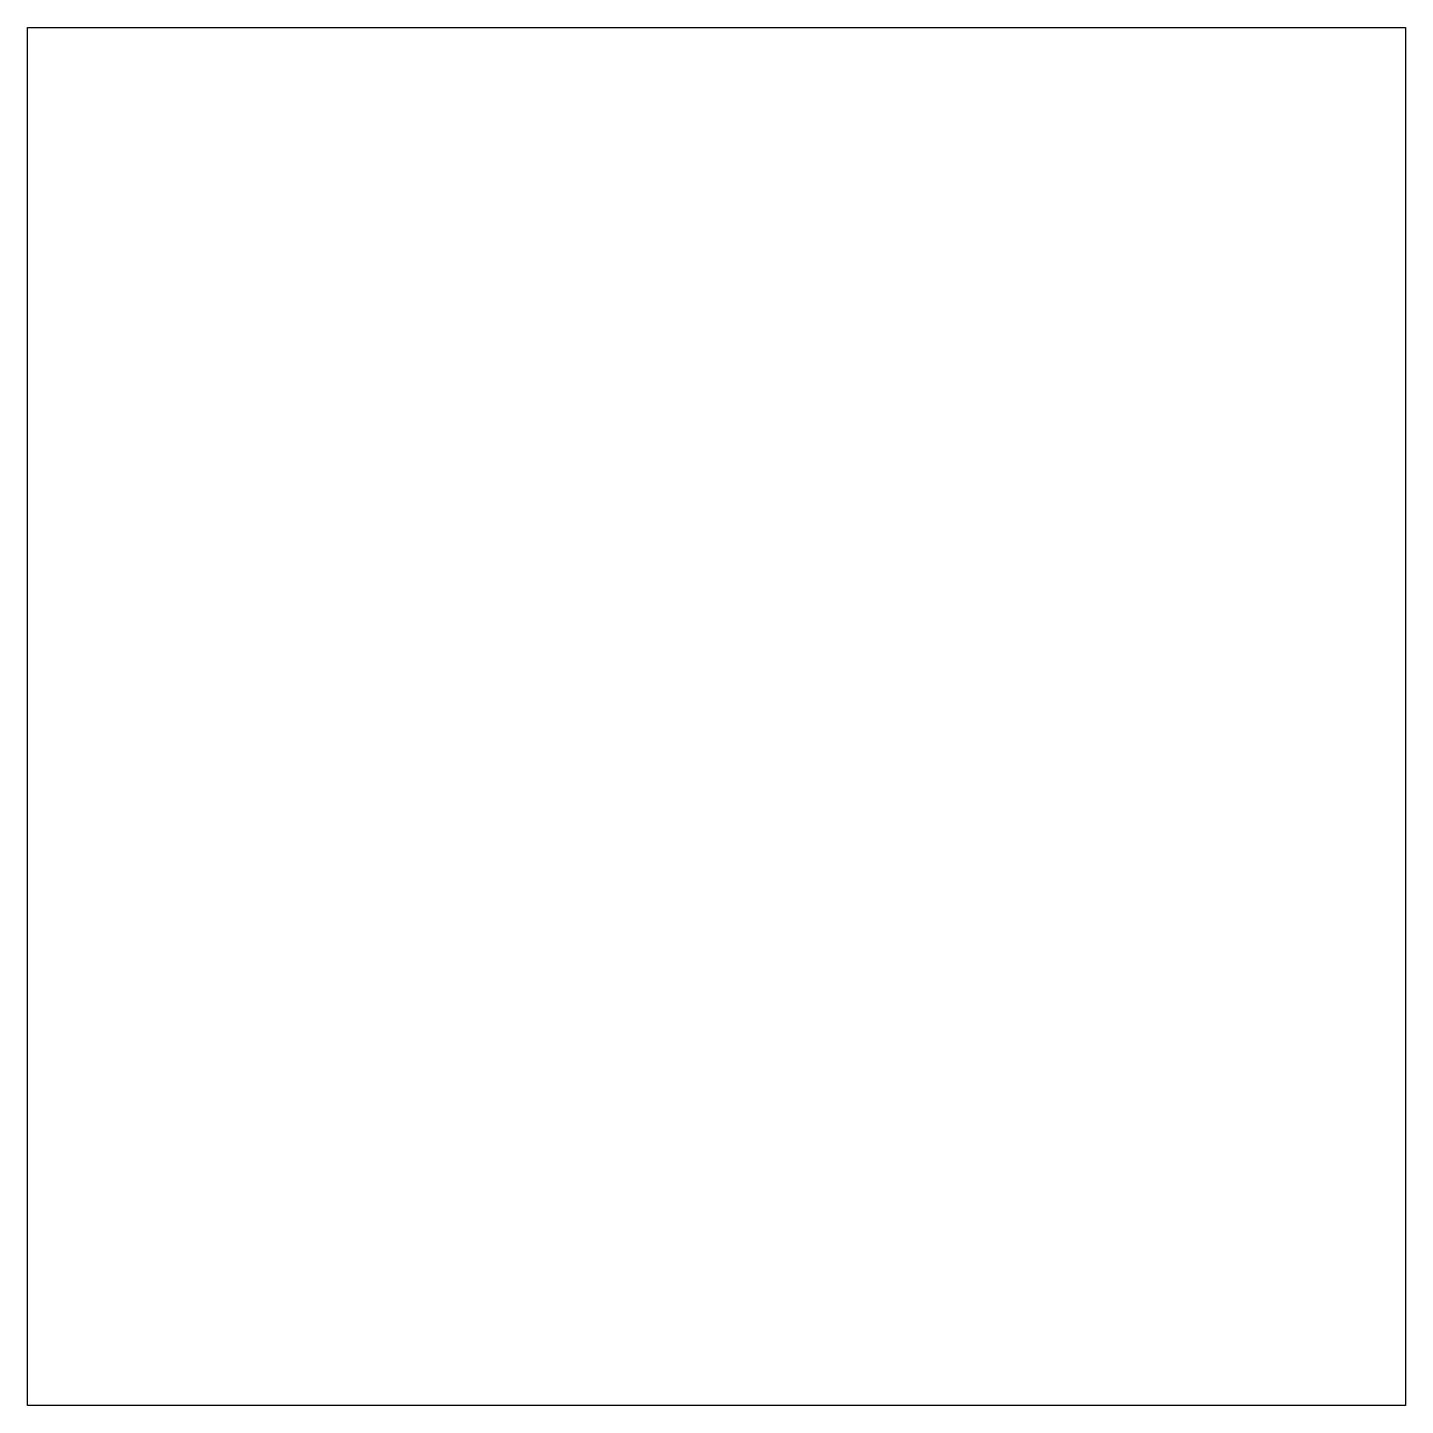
# Model space of a CAD drawing. Header units: millimetres. Extents: x 347 to 367, y 5816.6 to 5836.6.
import ezdxf

# ---------------------------------------------------------------- set-up
doc = ezdxf.new("R2010")
doc.units = ezdxf.units.MM

msp = doc.modelspace()

# ---------------------------------------------------------------- linework, layer by layer
for p, q in [((346.974, 5836.628), (366.974, 5836.628)), ((346.974, 5816.628), (346.974, 5836.628)), ((366.974, 5836.628), (366.974, 5816.628)), ((366.974, 5816.628), (346.974, 5816.628))]:
    msp.add_line(p, q)

doc.saveas('drawing.dxf')
